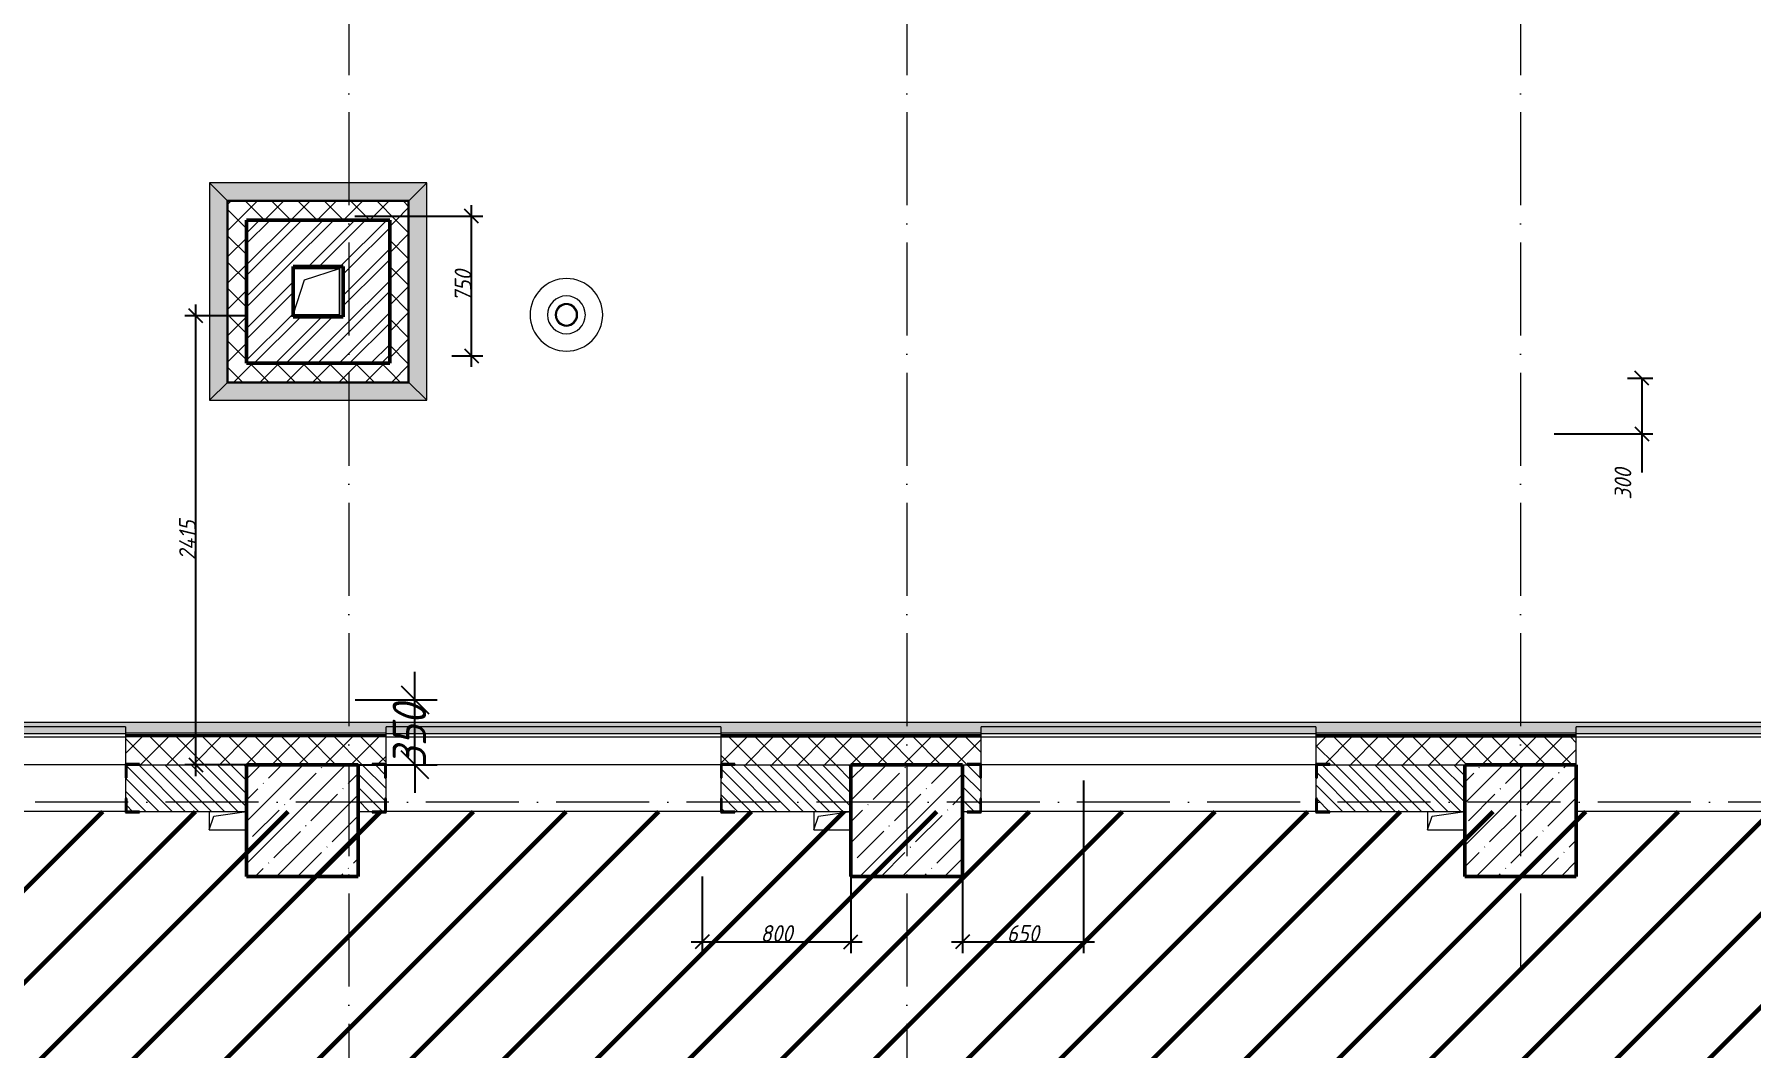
# Model space of a CAD drawing. Header units: millimetres. Extents: x -606178 to 312196, y -19338 to 632709.
# Drawn here: x -230642 to -221414, y 518055 to 523504 of the extents above; entities that cross this region are included whole.
import ezdxf

# ---------------------------------------------------------------- set-up
doc = ezdxf.new("R2010")
doc.units = ezdxf.units.MM
doc.linetypes.add('50_200_ШТРИХ_1Т_ш5_п1_п1_', pattern=[700, 500, -100, 0, -100])
for name, color, linetype, lineweight in [('6.4.1) Окр пт с инж. ПТ2.16', 3, 'Continuous', 60), ('A-____-____-DIMS', 7, 'Continuous', 9), ('A-FLOR-____-OTLN', 7, 'Continuous', 9), ('A-GENM-____-MCUT', 7, 'Continuous', 25), ('A-GENM-____-OTLN', 7, 'Continuous', 9), ('A-GENM-____-OTLN-1', 7, 'Continuous', 25), ('A-GLAZ-____-OTLN', 7, 'Continuous', 9), ('A-WALL-____-MCUT', 7, 'Continuous', 13), ('A-WALL-____-MCUT-1', 7, 'Continuous', 9), ('A-WALL-____-MCUT-2', 7, 'Continuous', 50), ('A-WALL-____-OTLN', 7, 'Continuous', 9), ('A-WALL-____-PATT-1', 7, 'Continuous', 9), ('A-WALL-FNSH-MCUT-1', 7, 'Continuous', 9), ('S-COLS-____-MCUT', 7, 'Continuous', 50), ('S-COLS-____-OTLN', 7, 'Continuous', 9), ('S-GRID-____-OTLN-1', 7, '50_200_ШТРИХ_1Т_ш5_п1_п1_', 9)]:
    doc.layers.add(name, color=color, linetype=linetype, lineweight=lineweight)
doc.layers.add('A-GLAZ-____-OTLN-1', color=7, linetype='Continuous', lineweight=9, true_color=0xc0c0c0)
doc.styles.add('ISOCPEUR_I_10', font='isocpeui.ttf', dxfattribs={"width": 0.9, "height": 180})
doc.styles.add('ISOCPEUR_I_7', font='isocpeui.ttf', dxfattribs={"width": 0.9, "height": 90})
doc.dimstyles.new('ISO-1_8_0_9К_СРЕДНИЙ_Кладочные_1', dxfattribs={"dimscale": 304.8, "dimtxt": 89.638306, "dimasz": 0.246063, "dimexe": 0.19685, "dimexo": 0, "dimgap": 0, "dimtad": 1, "dimdec": 3, "dimrnd": 0.001, "dimdsep": 46, "dimtxsty": 'ISOCPEUR_I_7', "dimblk1": 'OBLIQUE', "dimblk2": 'OBLIQUE', "dimsah": 1, "dimcen": 0.09, "dimdle": 0.19685, "dimazin": 0, "dimtfac": 1, "dimtdec": 4, "dimtix": 1, "dimtmove": 0, "dimatfit": 3, "dimfxl": 1, "dimtvp": 1, "dimtolj": 1, "dimtzin": 0, "dimarcsym": 2})
doc.dimstyles.new('ISO-1_8_0_9К_СРЕДНИЙ_Кладочные_2', dxfattribs={"dimscale": 304.8, "dimtxt": 89.638306, "dimasz": 0.246063, "dimexe": 0.19685, "dimexo": 0, "dimgap": 0, "dimtad": 1, "dimdec": 3, "dimrnd": 0.001, "dimdsep": 46, "dimtxsty": 'ISOCPEUR_I_7', "dimblk1": 'OBLIQUE', "dimblk2": 'OBLIQUE', "dimsah": 1, "dimcen": 0.09, "dimdle": 0.19685, "dimazin": 0, "dimtfac": 1, "dimtdec": 4, "dimtix": 1, "dimtmove": 1, "dimatfit": 3, "dimfxl": 1, "dimtvp": 1, "dimtolj": 1, "dimtzin": 0, "dimarcsym": 2})
doc.dimstyles.new('ISO-1_8_0_9К_СРЕДНИЙ_Кладочные_3', dxfattribs={"dimscale": 304.8, "dimtxt": 179.276612, "dimasz": 0.492126, "dimexe": 0.393701, "dimexo": 0, "dimgap": 0, "dimtad": 1, "dimdec": 3, "dimrnd": 0.001, "dimdsep": 46, "dimtxsty": 'ISOCPEUR_I_10', "dimblk1": 'OBLIQUE', "dimblk2": 'OBLIQUE', "dimsah": 1, "dimcen": 0.09, "dimdle": 0.393701, "dimazin": 0, "dimtfac": 1, "dimtdec": 4, "dimtix": 1, "dimtmove": 0, "dimatfit": 3, "dimfxl": 1, "dimtvp": 1, "dimtolj": 1, "dimtzin": 0, "dimarcsym": 2})
pattern_1 = [(45, (-264901.3, 451794.26), (-70.71068, 70.71068), []), (135, (-264901.3, 451794.26), (-70.71068, -70.71068), [])]
pattern_2 = [(135, (-264901.3, 451794.26), (-35.35534, -35.35534), [])]
pattern_3 = [(45, (-264901.3, 451794.26), (-85.53659, 85.53659), []), (45, (-264844.28, 451794.26), (-85.53659, 85.53659), [])]

# ---------------------------------------------------------------- blocks, each defined once
blk = doc.blocks.new('BSC_Колонна _Прямоугольная - 600х600-V73-АР1_План отверстий 2 этажа в осях 1-64_Ю-ЯЯ')
at = {"layer": 'S-COLS-____-OTLN'}
h = blk.add_hatch(dxfattribs=at)
h.set_pattern_fill('FP_85', color=256, style=0, pattern_type=2)
h.set_pattern_definition([(45, (-35700, -67481.04), (-114.04925, 114.04925), []), (45, (-35585.95, -67481.04), (-114.04925, 114.04925), [201.613, -40.323, 3.353, -36.97])])
h.paths.add_polyline_path([(-300, -300), (300, -300), (300, 300), (-300, 300)], flags=0)
at = {"layer": 'S-COLS-____-MCUT'}
for p, q in [((300, 300), (-300, 300)), ((-300, 300), (-300, -300)), ((300, -300), (300, 300)), ((-300, -300), (300, -300))]:
    blk.add_line(p, q, dxfattribs=at)
blk = doc.blocks.new('BSC_Колонна _Прямоугольная - 600х600-V77-АР1_План отверстий 2 этажа в осях 1-64_Ю-ЯЯ')
at = {"layer": 'S-COLS-____-OTLN'}
h = blk.add_hatch(dxfattribs=at)
h.set_pattern_fill('FP_89', color=256, style=0, pattern_type=2)
h.set_pattern_definition([(45, (-38950, -67481.04), (-114.04925, 114.04925), []), (45, (-38835.95, -67481.04), (-114.04925, 114.04925), [201.613, -40.323, 3.353, -36.97])])
h.paths.add_polyline_path([(-300, -300), (300, -300), (300, 300), (-300, 300), (-300, 237.2)], flags=0)
at = {"layer": 'S-COLS-____-MCUT'}
for p, q in [((300, 300), (-300, 300)), ((-300, 300), (-300, -300)), ((300, -300), (300, 300)), ((-300, -300), (300, -300))]:
    blk.add_line(p, q, dxfattribs=at)
blk = doc.blocks.new('BSC_Колонна _Прямоугольная - 600х600-V85-АР1_План отверстий 2 этажа в осях 1-64_Ю-ЯЯ')
at = {"layer": 'S-COLS-____-OTLN'}
h = blk.add_hatch(dxfattribs=at)
h.set_pattern_fill('FP_98', color=256, style=0, pattern_type=2)
h.set_pattern_definition([(45, (-42250, -67481.04), (-114.04925, 114.04925), []), (45, (-42135.95, -67481.04), (-114.04925, 114.04925), [201.613, -40.323, 3.353, -36.97])])
h.paths.add_polyline_path([(-300, -300), (300, -300), (300, 300), (-300, 300)], flags=0)
at = {"layer": 'S-COLS-____-MCUT'}
for p, q in [((300, 300), (-300, 300)), ((-300, 300), (-300, -300)), ((300, -300), (300, 300)), ((-300, -300), (300, -300))]:
    blk.add_line(p, q, dxfattribs=at)
blk = doc.blocks.new('Фахверк_СКБ_Уголок - 250_1500-27508739-АР1_План отверстий 2 этажа в осях 1-64_Ю-ЯЯ')
at = {"layer": 'A-GENM-____-MCUT'}
for p, q in [((125, 181), (50, 181)), ((50, 181), (50, 175)), ((50, 175), (119, 175)), ((119, 175), (119, 106)), ((119, 106), (125, 106)), ((125, 106), (125, 181)), ((119, -75), (50, -75)), ((50, -75), (50, -81)), ((50, -81), (125, -81)), ((125, -6), (119, -6)), ((119, -6), (119, -75)), ((125, -81), (125, -6))]:
    blk.add_line(p, q, dxfattribs=at)
blk = doc.blocks.new('Фахверк_СКБ_Уголок - 250_1500_1-27508816-АР1_План отверстий 2 этажа в осях 1-64_Ю-ЯЯ')
at = {"layer": 'A-GENM-____-MCUT'}
for p, q in [((200, 181), (125, 181)), ((125, 181), (125, 106)), ((125, 106), (131, 106)), ((131, 106), (131, 175)), ((131, 175), (200, 175)), ((200, 175), (200, 181)), ((131, -6), (125, -6)), ((125, -6), (125, -81)), ((125, -81), (200, -81)), ((131, -75), (131, -6)), ((200, -75), (131, -75)), ((200, -81), (200, -75))]:
    blk.add_line(p, q, dxfattribs=at)
blk = doc.blocks.new('Отлив_СКБ - Отлив витража_СФТК-31884011-АР1_План отверстий 2 этажа в осях 1-64_Ю-ЯЯ')
at = {"layer": 'A-GLAZ-____-OTLN-1'}
for points in [[(1800, 2), (1800, 37), (0, 37), (0, 2), (1714.8, 2)], [(1714.8, 0), (1800, 0), (1800, 2), (0, 2), (0, 0)]]:
    blk.add_hatch(color=256, dxfattribs=at).paths.add_polyline_path(points, flags=0)
at = {"layer": 'A-GLAZ-____-OTLN'}
for p, q in [((0, 3), (0, 37)), ((1800, 37), (0, 37)), ((0, 2), (1800, 2)), ((1800, 37), (1800, 3)), ((1800, 0), (0, 0))]:
    blk.add_line(p, q, dxfattribs=at)
blk = doc.blocks.new('Кровельный аэратор - 143_Кровельный аэратор-15605992-АР1_План отверстий 2 этажа в осях 1-64_Ю-ЯЯ')
at = {"layer": 'A-GENM-____-OTLN'}
for radius, start, end in [(195, 360, 180), (101.9, 360, 180), (195, 180, 360), (101.9, 180, 360), (60, 360, 180), (60, 180, 360), (55, 360, 180), (55, 180, 360)]:
    blk.add_arc((0, 0), radius, start, end, dxfattribs=at)
blk = doc.blocks.new('AR_Отверстие прямоугольное _в плите_ - AR_Отверстие прямоугольное _в плите_-V173-АР1_План отверстий 2 этажа в осях 1-64_Ю-ЯЯ')
at = {"layer": 'A-GENM-____-OTLN'}
for p, q in [((-100, 50), (-100, -50)), ((-100, -50), (-75, 25)), ((-75, 25), (100, 50)), ((-100, -50), (100, -50))]:
    blk.add_line(p, q, dxfattribs=at)
blk = doc.blocks.new('AR_Отверстие прямоугольное _в плите_ - AR_Отверстие прямоугольное _в плите_-30458064-АР1_План отверстий 2 этажа в осях 1-64_Ю-ЯЯ')
at = {"layer": 'A-GENM-____-OTLN'}
for p, q in [((125, 125), (-125, 125)), ((-62.5, 62.5), (125, 125)), ((125, -125), (125, 125)), ((-125, -125), (-62.5, 62.5)), ((-125, -125), (125, -125))]:
    blk.add_line(p, q, dxfattribs=at)
blk = doc.blocks.new('Отлив_СКБ1 - Отлив_Шахты-32497870-АР1_План отверстий 2 этажа в осях 1-64_Ю-ЯЯ')
at = {"layer": 'A-GLAZ-____-OTLN-1'}
blk.add_hatch(color=256, dxfattribs=at).paths.add_polyline_path([(969, -199), (873, -103), (873, -105), (-103, -105), (-103, -103), (-199, -199), (875, -199)], flags=0)
at = {"layer": 'A-GLAZ-____-OTLN'}
for p, q in [((-199, -199), (-103, -103)), ((873, -103), (969, -199)), ((-199, -199), (969, -199))]:
    blk.add_line(p, q, dxfattribs=at)
blk = doc.blocks.new('Отлив_СКБ1 - Отлив_Фасады на кровле-32719942-АР1_План отверстий 2 этажа в осях 1-64_Ю-ЯЯ')
at = {"layer": 'A-GLAZ-____-OTLN-1'}
blk.add_hatch(color=256, dxfattribs=at).paths.add_polyline_path([(18850, 170), (18850, 204), (20650, 204), (20650, 170), (21320, 170), (21320, 228), (228, 228), (170, 170), (2850, 170), (2850, 204), (4650, 204), (4650, 170), (6050, 170), (6050, 204), (7850, 204), (7850, 170), (9250, 170), (9250, 204), (11050, 204), (11050, 170), (12450, 170), (12450, 204), (14250, 204), (14250, 170), (15650, 170), (15650, 204), (17450, 204), (17450, 170), (18704.8, 170)], flags=0)
at = {"layer": 'A-GLAZ-____-OTLN'}
blk.add_line((21320, 228), (228, 228), dxfattribs=at)
blk = doc.blocks.new('_Oblique')
at = {"color": 0, "linetype": 'ByBlock', "lineweight": -2}
blk.add_line((-0.5, -0.5), (0.5, 0.5), dxfattribs=at)
blk = doc.blocks.new('*D4919')
at = {"layer": 'A-____-____-DIMS', "color": 0, "lineweight": -2, "transparency": 16777216}
for p, q in [((-228595.5, 519925.3), (-228595.5, 520075.3)), ((-228917.4, 519925.3), (-228475.5, 519925.3)), ((-228595.5, 519575.3), (-228595.5, 519925.3)), ((-228901.3, 519575.3), (-228475.5, 519575.3)), ((-228595.5, 519575.3), (-228595.5, 519425.3))]:
    blk.add_line(p, q, dxfattribs=at)
at = {"layer": 'Defpoints', "color": 0, "transparency": 16777216}
for p in [(-228917.4, 519925.3), (-228595.5, 519925.3), (-228901.3, 519575.3)]:
    blk.add_point(p, dxfattribs=at)
at = {"layer": 'A-____-____-DIMS', "color": 0, "lineweight": -2, "transparency": 16777216, "xscale": 150, "yscale": 150, "zscale": 150}
for p, rotation in [((-228595.5, 519925.3), 270), ((-228595.5, 519575.3), 90)]:
    blk.add_blockref('_Oblique', p, dxfattribs=dict(at, rotation=rotation))
at = {"layer": 'A-____-____-DIMS', "color": 0, "transparency": 16777216, "insert": (-228715.5, 519559.7), "char_height": 180, "width": 409.578, "attachment_point": 1, "rotation": 90, "line_spacing_factor": 1.149209, "style": 'ISOCPEUR_I_10'}
blk.add_mtext('\\A1;350', dxfattribs=at)
blk = doc.blocks.new('*D4920')
at = {"layer": 'A-____-____-DIMS', "color": 0, "lineweight": -2, "transparency": 16777216}
for p, q in [((-225001.3, 519491.4), (-225001.3, 518563.5)), ((-225651.3, 518975.3), (-225651.3, 518563.5)), ((-225711.3, 518623.5), (-224941.3, 518623.5))]:
    blk.add_line(p, q, dxfattribs=at)
at = {"layer": 'Defpoints', "color": 0, "transparency": 16777216}
for p in [(-225001.3, 519491.4), (-225651.3, 518975.3), (-225001.3, 518623.5)]:
    blk.add_point(p, dxfattribs=at)
at = {"layer": 'A-____-____-DIMS', "color": 0, "lineweight": -2, "transparency": 16777216, "xscale": 75, "yscale": 75, "zscale": 75, "rotation": 180}
blk.add_blockref('_Oblique', (-225651.3, 518623.5), dxfattribs=at)
at = {"layer": 'A-____-____-DIMS', "color": 0, "lineweight": -2, "transparency": 16777216, "xscale": 75, "yscale": 75, "zscale": 75}
blk.add_blockref('_Oblique', (-225001.3, 518623.5), dxfattribs=at)
at = {"layer": 'A-____-____-DIMS', "color": 0, "transparency": 16777216, "insert": (-225326.3, 518668.5), "char_height": 90, "width": 409.578, "attachment_point": 5, "style": 'ISOCPEUR_I_7'}
blk.add_mtext('\\A1;650', dxfattribs=at)
blk = doc.blocks.new('*D4921')
at = {"layer": 'A-____-____-DIMS', "color": 0, "lineweight": -2, "transparency": 16777216}
for p, q in [((-222076.4, 521655.3), (-221939.4, 521655.3)), ((-221999.4, 521655.3), (-221999.4, 521295.3)), ((-222470, 521355.3), (-221939.4, 521355.3)), ((-221999.4, 521355.3), (-221999.4, 521147))]:
    blk.add_line(p, q, dxfattribs=at)
at = {"layer": 'Defpoints', "color": 0, "transparency": 16777216}
for p in [(-222076.4, 521655.3), (-221999.4, 521655.3), (-222470, 521355.3)]:
    blk.add_point(p, dxfattribs=at)
at = {"layer": 'A-____-____-DIMS', "color": 0, "lineweight": -2, "transparency": 16777216, "xscale": 75, "yscale": 75, "zscale": 75}
for p, rotation in [((-221999.4, 521655.3), 90), ((-221999.4, 521355.3), 270)]:
    blk.add_blockref('_Oblique', p, dxfattribs=dict(at, rotation=rotation))
at = {"layer": 'A-____-____-DIMS', "color": 0, "transparency": 16777216, "insert": (-222145.5, 521002.2), "char_height": 90, "width": 409.578, "attachment_point": 1, "rotation": 90, "line_spacing_factor": 1.149209, "style": 'ISOCPEUR_I_7'}
blk.add_mtext('\\A1;300', dxfattribs=at)
blk = doc.blocks.new('*D4922')
at = {"layer": 'A-____-____-DIMS', "color": 0, "lineweight": -2, "transparency": 16777216}
for p, q in [((-228918.7, 522525.3), (-228231.5, 522525.3)), ((-228291.5, 521715.3), (-228291.5, 522585.3)), ((-228397.5, 521775.3), (-228231.5, 521775.3))]:
    blk.add_line(p, q, dxfattribs=at)
at = {"layer": 'Defpoints', "color": 0, "transparency": 16777216}
for p in [(-228918.7, 522525.3), (-228291.5, 522525.3), (-228397.5, 521775.3)]:
    blk.add_point(p, dxfattribs=at)
at = {"layer": 'A-____-____-DIMS', "color": 0, "lineweight": -2, "transparency": 16777216, "xscale": 75, "yscale": 75, "zscale": 75}
for p, rotation in [((-228291.5, 522525.3), 90), ((-228291.5, 521775.3), 270)]:
    blk.add_blockref('_Oblique', p, dxfattribs=dict(at, rotation=rotation))
at = {"layer": 'A-____-____-DIMS', "color": 0, "transparency": 16777216, "insert": (-228337.1, 522150.3), "char_height": 90, "width": 409.578, "attachment_point": 5, "rotation": 90, "style": 'ISOCPEUR_I_7'}
blk.add_mtext('\\A1;750', dxfattribs=at)
blk = doc.blocks.new('*D4894')
at = {"layer": 'A-____-____-DIMS', "color": 0, "lineweight": -2, "transparency": 16777216}
for p, q in [((-229773.5, 519515.3), (-229773.5, 522050.3)), ((-229501.3, 521990.3), (-229833.5, 521990.3)), ((-229501.3, 519575.3), (-229833.5, 519575.3))]:
    blk.add_line(p, q, dxfattribs=at)
at = {"layer": 'Defpoints', "color": 0, "transparency": 16777216}
for p in [(-229773.5, 521990.3), (-229501.3, 521990.3), (-229501.3, 519575.3)]:
    blk.add_point(p, dxfattribs=at)
at = {"layer": 'A-____-____-DIMS', "color": 0, "lineweight": -2, "transparency": 16777216, "xscale": 75, "yscale": 75, "zscale": 75}
for p, rotation in [((-229773.5, 521990.3), 90), ((-229773.5, 519575.3), 270)]:
    blk.add_blockref('_Oblique', p, dxfattribs=dict(at, rotation=rotation))
at = {"layer": 'A-____-____-DIMS', "color": 0, "transparency": 16777216, "insert": (-229818.5, 520782.8), "char_height": 90, "width": 521.281, "attachment_point": 5, "rotation": 90, "style": 'ISOCPEUR_I_7'}
blk.add_mtext('\\A1;2415', dxfattribs=at)
blk = doc.blocks.new('*D4895')
at = {"layer": 'A-____-____-DIMS', "color": 0, "lineweight": -2, "transparency": 16777216}
for p, q in [((-227051.3, 518975.3), (-227051.3, 518563.5)), ((-226251.3, 518975.3), (-226251.3, 518563.5)), ((-227111.3, 518623.5), (-226191.3, 518623.5))]:
    blk.add_line(p, q, dxfattribs=at)
at = {"layer": 'Defpoints', "color": 0, "transparency": 16777216}
for p in [(-227051.3, 518975.3), (-226251.3, 518975.3), (-226251.3, 518623.5)]:
    blk.add_point(p, dxfattribs=at)
at = {"layer": 'A-____-____-DIMS', "color": 0, "lineweight": -2, "transparency": 16777216, "xscale": 75, "yscale": 75, "zscale": 75, "rotation": 180}
blk.add_blockref('_Oblique', (-227051.3, 518623.5), dxfattribs=at)
at = {"layer": 'A-____-____-DIMS', "color": 0, "lineweight": -2, "transparency": 16777216, "xscale": 75, "yscale": 75, "zscale": 75}
blk.add_blockref('_Oblique', (-226251.3, 518623.5), dxfattribs=at)
at = {"layer": 'A-____-____-DIMS', "color": 0, "transparency": 16777216, "insert": (-226651.3, 518668.5), "char_height": 90, "width": 409.578, "attachment_point": 5, "style": 'ISOCPEUR_I_7'}
blk.add_mtext('\\A1;800', dxfattribs=at)

msp = doc.modelspace()

# ---------------------------------------------------------------- hatches: boundary and pattern name
at = {"layer": '6.4.1) Окр пт с инж. ПТ2.16'}
h = msp.add_hatch(dxfattribs=at)
h.set_pattern_fill('ANSI31', color=256, scale=111)
h.paths.add_polyline_path([(-259351.3011, 528425.3011), (-257525.5952, 528425.3011), (-257525.5952, 518825.3011), (-259351.3011, 518825.3011)])
h.paths.add_polyline_path([(-262451.3011, 518825.3011), (-257301.3011, 518825.3011), (-257301.3011, 513825.3011), (-262451.3011, 513825.3011)])
h.paths.add_polyline_path([(-219701.3011, 519325.3011), (-257301.3011, 519325.3011), (-257301.3011, 514975.3011), (-219701.3011, 514975.3011)])
at = {"layer": 'A-WALL-____-PATT-1'}
h = msp.add_hatch(dxfattribs=at)
h.set_pattern_fill('FP_1', color=256, style=0, pattern_type=2)
h.set_pattern_definition(pattern_1)
h.paths.add_polyline_path([(-228631.3011, 522505.3011), (-228631.3011, 522605.3011), (-229601.3011, 522605.3011), (-229601.3011, 522505.3011), (-228682.7185, 522505.3011)], flags=0)
h = msp.add_hatch(dxfattribs=at)
h.set_pattern_fill('FP_1', color=256, style=0, pattern_type=2)
h.set_pattern_definition(pattern_1)
h.paths.add_polyline_path([(-229501.3011, 521735.3011), (-229501.3011, 522505.3011), (-229601.3011, 522505.3011), (-229601.3011, 521735.3011), (-229566.4688, 521735.3011)], flags=0)
h = msp.add_hatch(dxfattribs=at)
h.set_pattern_fill('FP_3', color=256, style=0, pattern_type=2)
h.set_pattern_definition(pattern_3)
h.paths.add_polyline_path([(-229251.3011, 522255.3011), (-228731.3011, 522255.3011), (-228731.3011, 522505.3011), (-229501.3011, 522505.3011), (-229501.3011, 522255.3011)], flags=0)
h = msp.add_hatch(dxfattribs=at)
h.set_pattern_fill('FP_1', color=256, style=0, pattern_type=2)
h.set_pattern_definition(pattern_1)
h.paths.add_polyline_path([(-228631.3011, 521635.3011), (-228631.3011, 522505.3011), (-228731.3011, 522505.3011), (-228731.3011, 521635.3011), (-228682.7185, 521635.3011)], flags=0)
h = msp.add_hatch(dxfattribs=at)
h.set_pattern_fill('FP_3', color=256, style=0, pattern_type=2)
h.set_pattern_definition(pattern_3)
h.paths.add_polyline_path([(-229251.3011, 521985.3011), (-229251.3011, 522255.3011), (-229501.3011, 522255.3011), (-229501.3011, 521985.3011)], flags=0)
h = msp.add_hatch(dxfattribs=at)
h.set_pattern_fill('FP_3', color=256, style=0, pattern_type=2)
h.set_pattern_definition(pattern_3)
h.paths.add_polyline_path([(-228731.3011, 521735.3011), (-228731.3011, 522255.3011), (-228981.3011, 522255.3011), (-228981.3011, 521735.3011)], flags=0)
h = msp.add_hatch(dxfattribs=at)
h.set_pattern_fill('FP_3', color=256, style=0, pattern_type=2)
h.set_pattern_definition(pattern_3)
h.paths.add_polyline_path([(-229501.3011, 521735.3011), (-228981.3011, 521735.3011), (-228981.3011, 521985.3011), (-229501.3011, 521985.3011), (-229501.3011, 521934.1498)], flags=0)
h = msp.add_hatch(dxfattribs=at)
h.set_pattern_fill('FP_1', color=256, style=0, pattern_type=2)
h.set_pattern_definition(pattern_1)
h.paths.add_polyline_path([(-229566.4688, 521635.3011), (-228731.3011, 521635.3011), (-228731.3011, 521735.3011), (-229601.3011, 521735.3011), (-229601.3011, 521635.3011)], flags=0)
h = msp.add_hatch(dxfattribs=at)
h.set_pattern_fill('FP_1', color=256, style=0, pattern_type=2)
h.set_pattern_definition(pattern_1)
h.paths.add_polyline_path([(-219701.3011, 519575.3011), (-219686.3011, 519575.3011), (-219686.3011, 519725.3011), (-220551.3011, 519725.3011), (-220551.3011, 519575.3011), (-219845.2152, 519575.3011)], flags=0)
h.paths.add_polyline_path([(-223380.2165, 519575.3011), (-222351.3011, 519575.3011), (-222351.3011, 519725.3011), (-223751.3011, 519725.3011), (-223751.3011, 519581.3011), (-223676.3011, 519581.3011), (-223676.3011, 519575.3011)], flags=0)
h.paths.add_polyline_path([(-225651.3011, 519575.3011), (-225626.3011, 519575.3011), (-225626.3011, 519581.3011), (-225551.3011, 519581.3011), (-225551.3011, 519725.3011), (-226951.3011, 519725.3011), (-226951.3011, 519581.3011), (-226876.3011, 519581.3011), (-226876.3011, 519575.3011), (-226031.4675, 519575.3011)], flags=0)
h.paths.add_polyline_path([(-229566.4688, 519575.3011), (-228826.3011, 519575.3011), (-228826.3011, 519581.3011), (-228751.3011, 519581.3011), (-228751.3011, 519725.3011), (-230151.3011, 519725.3011), (-230151.3011, 519581.3011), (-230076.3011, 519581.3011), (-230076.3011, 519575.3011)], flags=0)
h.paths.add_polyline_path([(-232026.3011, 519575.3011), (-232026.3011, 519581.3011), (-231951.3011, 519581.3011), (-231951.3011, 519725.3011), (-233351.3011, 519725.3011), (-233351.3011, 519581.3011), (-233276.3011, 519581.3011), (-233276.3011, 519575.3011), (-232217.7198, 519575.3011)], flags=0)
h.paths.add_polyline_path([(-235226.3011, 519575.3011), (-235226.3011, 519581.3011), (-235151.3011, 519581.3011), (-235151.3011, 519725.3011), (-236551.3011, 519725.3011), (-236551.3011, 519581.3011), (-236476.3011, 519581.3011), (-236476.3011, 519575.3011), (-235651.3011, 519575.3011)], flags=0)
h.paths.add_polyline_path([(-238426.3011, 519575.3011), (-238426.3011, 519581.3011), (-238351.3011, 519581.3011), (-238351.3011, 519725.3011), (-241201.3011, 519725.3011), (-241201.3011, 519575.3011), (-240171.4728, 519575.3011)], flags=0)
h = msp.add_hatch(dxfattribs=at)
h.set_pattern_fill('FP_6', color=256, style=0, pattern_type=2)
h.set_pattern_definition(pattern_2)
h.paths.add_polyline_path([(-229566.4688, 519325.3011), (-229501.3011, 519325.3011), (-229501.3011, 519575.3011), (-230145.3011, 519575.3011), (-230145.3011, 519506.3011), (-230151.3011, 519506.3011), (-230151.3011, 519394.3011), (-230145.3011, 519394.3011), (-230145.3011, 519325.3011), (-230076.3011, 519325.3011)], flags=0)
h.paths.add_polyline_path([(-232217.7198, 519325.3011), (-231957.3011, 519325.3011), (-231957.3011, 519394.3011), (-231951.3011, 519394.3011), (-231951.3011, 519506.3011), (-231957.3011, 519506.3011), (-231957.3011, 519575.3011), (-232501.3011, 519575.3011), (-232501.3011, 519325.3011)], flags=0)
h = msp.add_hatch(dxfattribs=at)
h.set_pattern_fill('FP_6', color=256, style=0, pattern_type=2)
h.set_pattern_definition(pattern_2)
h.paths.add_polyline_path([(-226915.2178, 519325.3011), (-226251.3011, 519325.3011), (-226251.3011, 519575.3011), (-226945.3011, 519575.3011), (-226945.3011, 519506.3011), (-226951.3011, 519506.3011), (-226951.3011, 519394.3011), (-226945.3011, 519394.3011), (-226945.3011, 519325.3011)], flags=0)
h.paths.add_polyline_path([(-228757.3011, 519325.3011), (-228757.3011, 519394.3011), (-228751.3011, 519394.3011), (-228751.3011, 519506.3011), (-228757.3011, 519506.3011), (-228757.3011, 519575.3011), (-228901.3011, 519575.3011), (-228901.3011, 519325.3011), (-228826.3011, 519325.3011)], flags=0)
h = msp.add_hatch(dxfattribs=at)
h.set_pattern_fill('FP_6', color=256, style=0, pattern_type=2)
h.set_pattern_definition(pattern_2)
h.paths.add_polyline_path([(-223745.3011, 519325.3011), (-222951.3011, 519325.3011), (-222951.3011, 519575.3011), (-223745.3011, 519575.3011), (-223745.3011, 519506.3011), (-223751.3011, 519506.3011), (-223751.3011, 519394.3011), (-223745.3011, 519394.3011), (-223745.3011, 519327.1761)], flags=0)
h.paths.add_polyline_path([(-225626.3011, 519325.3011), (-225557.3011, 519325.3011), (-225557.3011, 519394.3011), (-225551.3011, 519394.3011), (-225551.3011, 519506.3011), (-225557.3011, 519506.3011), (-225557.3011, 519575.3011), (-225651.3011, 519575.3011), (-225651.3011, 519325.3011)], flags=0)

# ---------------------------------------------------------------- linework, layer by layer
at = {"layer": 'A-FLOR-____-OTLN'}
for p, q in [((-229251.3011, 522245.3011), (-229001.3011, 522245.3011)), ((-229001.3011, 522245.3011), (-229001.3011, 521995.3011)), ((-229001.3011, 521995.3011), (-229251.3011, 521995.3011))]:
    msp.add_line(p, q, dxfattribs=at)
at = {"layer": 'A-WALL-____-MCUT'}
for p, q in [((-230076.3011, 519575.3011), (-229501.3011, 519575.3011)), ((-228901.3011, 519575.3011), (-228826.3011, 519575.3011)), ((-226876.3011, 519575.3011), (-226251.3011, 519575.3011)), ((-225651.3011, 519575.3011), (-225626.3011, 519575.3011)), ((-223676.3011, 519575.3011), (-222951.3011, 519575.3011)), ((-230151.3011, 519506.3011), (-230151.3011, 519394.3011)), ((-228751.3011, 519394.3011), (-228751.3011, 519506.3011)), ((-226951.3011, 519506.3011), (-226951.3011, 519394.3011)), ((-225551.3011, 519394.3011), (-225551.3011, 519506.3011)), ((-223751.3011, 519506.3011), (-223751.3011, 519394.3011)), ((-230076.3011, 519325.3011), (-229501.3011, 519325.3011)), ((-228901.3011, 519325.3011), (-228826.3011, 519325.3011)), ((-226876.3011, 519325.3011), (-226251.3011, 519325.3011)), ((-225651.3011, 519325.3011), (-225626.3011, 519325.3011)), ((-223676.3011, 519325.3011), (-222951.3011, 519325.3011))]:
    msp.add_line(p, q, dxfattribs=at)
at = {"layer": 'A-WALL-____-MCUT-1'}
for p, q in [((-229604.3011, 522610.3011), (-229606.3011, 522610.3011)), ((-229606.3011, 522610.3011), (-229606.3011, 522608.3011)), ((-228626.3011, 522608.3011), (-229606.3011, 522608.3011)), ((-229606.3011, 522605.3011), (-229604.3011, 522605.3011)), ((-229604.3011, 522610.3011), (-229604.3011, 521630.3011)), ((-228631.3011, 522605.3011), (-229601.3011, 522605.3011)), ((-229601.3011, 522605.3011), (-229601.3011, 521635.3011)), ((-228631.3011, 521635.3011), (-228631.3011, 522605.3011)), ((-228626.3011, 522610.3011), (-228628.3011, 522610.3011)), ((-228628.3011, 521630.3011), (-228628.3011, 522610.3011)), ((-228628.3011, 522605.3011), (-228626.3011, 522605.3011)), ((-228626.3011, 522608.3011), (-228626.3011, 522610.3011)), ((-229604.3011, 521635.3011), (-229606.3011, 521635.3011)), ((-229606.3011, 521632.3011), (-228626.3011, 521632.3011)), ((-229606.3011, 521632.3011), (-229606.3011, 521630.3011)), ((-229606.3011, 521630.3011), (-229604.3011, 521630.3011)), ((-229601.3011, 521635.3011), (-228631.3011, 521635.3011)), ((-228631.3011, 521632.3011), (-228631.3011, 521630.3011)), ((-228628.3011, 521630.3011), (-228626.3011, 521630.3011)), ((-228626.3011, 521630.3011), (-228626.3011, 521632.3011)), ((-228751.3011, 519737.3011), (-230151.3011, 519737.3011)), ((-228751.3011, 519731.3011), (-230151.3011, 519731.3011)), ((-228751.3011, 519725.3011), (-230151.3011, 519725.3011)), ((-230151.3011, 519725.3011), (-230151.3011, 519581.3011)), ((-228751.3011, 519581.3011), (-228751.3011, 519725.3011)), ((-225551.3011, 519737.3011), (-226951.3011, 519737.3011)), ((-225551.3011, 519731.3011), (-226951.3011, 519731.3011)), ((-226951.3011, 519725.3011), (-226951.3011, 519581.3011)), ((-225551.3011, 519581.3011), (-225551.3011, 519725.3011)), ((-222351.3011, 519737.3011), (-223751.3011, 519737.3011)), ((-222351.3011, 519731.3011), (-223751.3011, 519731.3011)), ((-223751.3011, 519725.3011), (-223751.3011, 519581.3011)), ((-222351.3011, 519575.3011), (-222351.3011, 519725.3011))]:
    msp.add_line(p, q, dxfattribs=at)
at = {"layer": 'A-WALL-____-MCUT-2'}
for p, q in [((-228731.3011, 522505.3011), (-229501.3011, 522505.3011)), ((-229501.3011, 522505.3011), (-229501.3011, 521735.3011)), ((-228731.3011, 521735.3011), (-228731.3011, 522505.3011)), ((-229251.3011, 522255.3011), (-228981.3011, 522255.3011)), ((-229251.3011, 521985.3011), (-229251.3011, 522255.3011)), ((-228981.3011, 522255.3011), (-228981.3011, 521985.3011)), ((-228981.3011, 521985.3011), (-229251.3011, 521985.3011)), ((-229501.3011, 521735.3011), (-228731.3011, 521735.3011))]:
    msp.add_line(p, q, dxfattribs=at)
at = {"layer": 'A-WALL-____-OTLN'}
for p, q in [((-231951.3011, 519725.3011), (-230151.3011, 519725.3011)), ((-228751.3011, 519725.3011), (-226951.3011, 519725.3011)), ((-225551.3011, 519725.3011), (-223751.3011, 519725.3011)), ((-222351.3011, 519725.3011), (-220551.3011, 519725.3011)), ((-230151.3011, 519575.3011), (-231951.3011, 519575.3011)), ((-226951.3011, 519575.3011), (-228751.3011, 519575.3011)), ((-223751.3011, 519575.3011), (-225551.3011, 519575.3011)), ((-230151.3011, 519325.3011), (-231951.3011, 519325.3011)), ((-226951.3011, 519325.3011), (-228751.3011, 519325.3011)), ((-223751.3011, 519325.3011), (-225551.3011, 519325.3011)), ((-220551.3011, 519325.3011), (-222351.3011, 519325.3011))]:
    msp.add_line(p, q, dxfattribs=at)
at = {"layer": 'A-WALL-FNSH-MCUT-1'}
for p, q in [((-229606.3011, 522608.3011), (-229606.3011, 521632.3011)), ((-228628.3011, 522610.3011), (-229604.3011, 522610.3011)), ((-228626.3011, 521632.3011), (-228626.3011, 522608.3011)), ((-229604.3011, 521630.3011), (-228628.3011, 521630.3011)), ((-228751.3011, 519745.3011), (-230151.3011, 519745.3011)), ((-230151.3011, 519745.3011), (-230151.3011, 519725.3011)), ((-228751.3011, 519725.3011), (-228751.3011, 519745.3011)), ((-225551.3011, 519745.3011), (-226951.3011, 519745.3011)), ((-226951.3011, 519745.3011), (-226951.3011, 519725.3011)), ((-225551.3011, 519725.3011), (-225551.3011, 519745.3011)), ((-222351.3011, 519745.3011), (-223751.3011, 519745.3011)), ((-223751.3011, 519745.3011), (-223751.3011, 519725.3011)), ((-222351.3011, 519725.3011), (-222351.3011, 519745.3011)), ((-226951.3011, 519725.3011), (-225551.3011, 519725.3011)), ((-223751.3011, 519725.3011), (-222351.3011, 519725.3011))]:
    msp.add_line(p, q, dxfattribs=at)
at = {"layer": 'S-GRID-____-OTLN-1'}
for p, q in [((-228951.3011, 542687.1106), (-228951.3011, 504685.847)), ((-225951.3011, 542687.1106), (-225951.3011, 504685.847)), ((-222651.3011, 542687.1106), (-222651.3011, 518469.7429)), ((-160826.8945, 519375.3011), (-269570.0713, 519375.3011))]:
    msp.add_line(p, q, dxfattribs=at)

# ---------------------------------------------------------------- block references
at = {"layer": 'A-GENM-____-OTLN'}
for name, p in [('AR_Отверстие прямоугольное _в плите_ - AR_Отверстие прямоугольное _в плите_-30458064-АР1_План отверстий 2 этажа в осях 1-64_Ю-ЯЯ', (-229126.3011, 522120.3011)), ('Кровельный аэратор - 143_Кровельный аэратор-15605992-АР1_План отверстий 2 этажа в осях 1-64_Ю-ЯЯ', (-227781.3011, 521995.3011)), ('AR_Отверстие прямоугольное _в плите_ - AR_Отверстие прямоугольное _в плите_-V173-АР1_План отверстий 2 этажа в осях 1-64_Ю-ЯЯ', (-229601.3011, 519275.3011)), ('AR_Отверстие прямоугольное _в плите_ - AR_Отверстие прямоугольное _в плите_-V173-АР1_План отверстий 2 этажа в осях 1-64_Ю-ЯЯ', (-226351.3011, 519275.3011)), ('AR_Отверстие прямоугольное _в плите_ - AR_Отверстие прямоугольное _в плите_-V173-АР1_План отверстий 2 этажа в осях 1-64_Ю-ЯЯ', (-223051.3011, 519275.3011))]:
    msp.add_blockref(name, p, dxfattribs=at)
at = {"layer": 'A-GENM-____-OTLN-1', "rotation": 180}
for name, p in [('Фахверк_СКБ_Уголок - 250_1500-27508739-АР1_План отверстий 2 этажа в осях 1-64_Ю-ЯЯ', (-230026.3011, 519500.3011)), ('Фахверк_СКБ_Уголок - 250_1500_1-27508816-АР1_План отверстий 2 этажа в осях 1-64_Ю-ЯЯ', (-228626.3011, 519500.3011)), ('Фахверк_СКБ_Уголок - 250_1500-27508739-АР1_План отверстий 2 этажа в осях 1-64_Ю-ЯЯ', (-226826.3011, 519500.3011)), ('Фахверк_СКБ_Уголок - 250_1500_1-27508816-АР1_План отверстий 2 этажа в осях 1-64_Ю-ЯЯ', (-225426.3011, 519500.3011)), ('Фахверк_СКБ_Уголок - 250_1500-27508739-АР1_План отверстий 2 этажа в осях 1-64_Ю-ЯЯ', (-223626.3011, 519500.3011))]:
    msp.add_blockref(name, p, dxfattribs=at)
at = {"layer": 'A-GLAZ-____-OTLN'}
for p, rotation in [((-229501.3011, 522505.3011), 270), ((-228731.3011, 522505.3011), 180), ((-228731.3011, 521735.3011), 90)]:
    msp.add_blockref('Отлив_СКБ1 - Отлив_Шахты-32497870-АР1_План отверстий 2 этажа в осях 1-64_Ю-ЯЯ', p, dxfattribs=dict(at, rotation=rotation))
for name, p in [('Отлив_СКБ1 - Отлив_Шахты-32497870-АР1_План отверстий 2 этажа в осях 1-64_Ю-ЯЯ', (-229501.3011, 521735.3011)), ('Отлив_СКБ1 - Отлив_Фасады на кровле-32719942-АР1_План отверстий 2 этажа в осях 1-64_Ю-ЯЯ', (-241201.3011, 519575.3011)), ('Отлив_СКБ - Отлив витража_СФТК-31884011-АР1_План отверстий 2 этажа в осях 1-64_Ю-ЯЯ', (-231951.3011, 519742.3011)), ('Отлив_СКБ - Отлив витража_СФТК-31884011-АР1_План отверстий 2 этажа в осях 1-64_Ю-ЯЯ', (-228751.3011, 519742.3011)), ('Отлив_СКБ - Отлив витража_СФТК-31884011-АР1_План отверстий 2 этажа в осях 1-64_Ю-ЯЯ', (-225551.3011, 519742.3011)), ('Отлив_СКБ - Отлив витража_СФТК-31884011-АР1_План отверстий 2 этажа в осях 1-64_Ю-ЯЯ', (-222351.3011, 519742.3011))]:
    msp.add_blockref(name, p, dxfattribs=at)
at = {"layer": 'S-COLS-____-OTLN'}
for name, p in [('BSC_Колонна _Прямоугольная - 600х600-V73-АР1_План отверстий 2 этажа в осях 1-64_Ю-ЯЯ', (-229201.3011, 519275.3011)), ('BSC_Колонна _Прямоугольная - 600х600-V77-АР1_План отверстий 2 этажа в осях 1-64_Ю-ЯЯ', (-225951.3011, 519275.3011)), ('BSC_Колонна _Прямоугольная - 600х600-V85-АР1_План отверстий 2 этажа в осях 1-64_Ю-ЯЯ', (-222651.3011, 519275.3011))]:
    msp.add_blockref(name, p, dxfattribs=at)

# ---------------------------------------------------------------- dimensions: what is measured, and where the dimension line sits
at = {"layer": 'A-____-____-DIMS'}
for base, p1, p2, override, picture, middle in [((-228291.4773, 522525.3011), (-228397.5433, 521775.3011), (-228918.7364, 522525.3011), {"dimpost": '<>', "dimfxl": 913.313879}, '*D4922', (-228337.0568, 522150.3011)), ((-229773.5371, 521990.3011), (-229501.3011, 519575.3011), (-229501.3011, 521990.3011), {"dimpost": '<>', "dimfxl": 2415}, '*D4894', (-229818.5371, 520782.8011))]:
    dim = msp.add_linear_dim(base=base, p1=p1, p2=p2, angle=90, dimstyle='ISO-1_8_0_9К_СРЕДНИЙ_Кладочные_2', override=override, dxfattribs=at)
    dim.commit()
    dim.dimension.update_dxf_attribs({"geometry": picture, "text_midpoint": middle})
for base, p1, p2, dimstyle, override, picture, middle in [((-221999.4439, 521655.3011), (-222469.951, 521355.3011), (-222076.3797, 521655.3011), 'ISO-1_8_0_9К_СРЕДНИЙ_Кладочные_1', {"dimpost": '<>', "dimfxl": 494.87211}, '*D4921', (-222085.4757, 521146.9631)), ((-228595.5322, 519925.3011), (-228901.3011, 519575.3011), (-228917.4373, 519925.3011), 'ISO-1_8_0_9К_СРЕДНИЙ_Кладочные_3', {"dimpost": '<>', "dimfxl": 350.371771}, '*D4919', (-228595.5322, 519764.4713))]:
    dim = msp.add_linear_dim(base=base, p1=p1, p2=p2, angle=90, dimstyle=dimstyle, override=override, dxfattribs=at)
    dim.commit()
    dim.dimension.update_dxf_attribs({"geometry": picture, "text_midpoint": middle, "dimtype": 160, "text_rotation": 90})
for base, p1, p2, override, picture, middle in [((-225001.3011, 518623.506), (-225651.3011, 518975.3011), (-225001.3011, 519491.4373), {"dimpost": '<>', "dimfxl": 829.99795}, '*D4920', (-225326.3011, 518668.506)), ((-226251.3011, 518623.506), (-227051.3011, 518975.3011), (-226251.3011, 518975.3011), {"dimpost": '<>', "dimfxl": 800}, '*D4895', (-226651.3011, 518668.506))]:
    dim = msp.add_linear_dim(base=base, p1=p1, p2=p2, dimstyle='ISO-1_8_0_9К_СРЕДНИЙ_Кладочные_2', override=override, dxfattribs=at)
    dim.commit()
    dim.dimension.update_dxf_attribs({"geometry": picture, "text_midpoint": middle})

doc.saveas('drawing.dxf')
